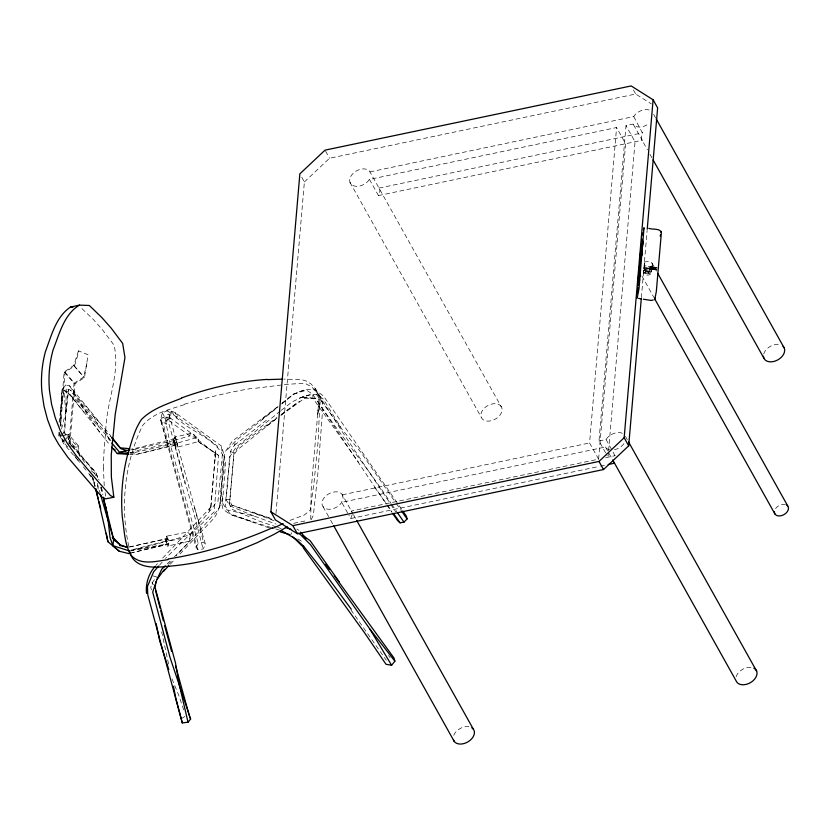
<?xml version="1.0" encoding="UTF-8"?>
<svg xmlns="http://www.w3.org/2000/svg" width="830" height="830" viewBox="0 0 830 830"><rect width="100%" height="100%" fill="white"/><g stroke="black" fill="none" stroke-linecap="round" stroke-linejoin="round"><path stroke-width="0.62" stroke-dasharray="4.15 3.11" d="M60.082 433.665L60.04 436.196L63.412 443.365L77.968 460.38M60.185 426.049L61.97 389.996L65.591 384.923L69.513 385.794L111.044 436.279M310.752 519.414L311.177 489.856L319.26 395.568L311.924 387.029L305.834 383.761L302.618 383.367L286.921 384.342L254.156 388.419M215.707 450.649L215.582 457.87L213.829 452.34L195.579 437.929L193.577 433.634L190.215 433.54L174.85 437.068L174.57 443.853L176.946 447.297L198.287 441.653L218.57 455.39L214.233 511.788L190.35 534.728L168.936 540.818L168.687 545.839L167.504 546.099L165.865 541.616L166.737 536.149L187.507 532.04L210.841 507.099L211.121 505.802L209.098 510.45L210.841 507.099L215.707 450.649L210.841 507.099M222.606 496.133L222.367 502.793L226.725 509.838L253.762 515.949L276.037 524.062M69.886 443.469L74.97 383.782L84.473 377.629L88.105 354.794L78.456 350.851L78.352 353.497L74.41 366.082L65.072 372.296L60.486 426.838M61.97 389.996L60.351 413.361L63.817 390.38L68.589 389.249L70.675 390.287L90.024 410.912M162.701 558.071L187.507 532.04L190.35 534.728L189.551 541.15L176.043 555.986M78.456 350.851L73.714 365.47L64.149 372.016L59.895 423.227M64.149 372.016L74.067 383.304L68.817 444.849M219.628 506.622L223.426 456.427C213.341 435.034 183.7 430.905 171.385 411.182L167.38 410.829L162.317 412.759L160.564 419.959L196.005 547.167L197.727 549.678L203.07 548.993L205.56 544.605L194.604 507.763L169.009 414.108L171.385 411.182L175.057 412.489L221.403 446.042L224.774 457.206L220.427 504.931L216.423 514.424L214.244 517.972L178.097 555.976M222.492 502.358L225.895 459.374M276.421 526.957L258.514 520.867L231.456 509.039L229.495 504.038L233.946 452.9L239.248 445.72L276.992 417.355M275.985 513.469L304.382 181.957L300.989 175.887M352.065 512.411L351.391 511.01L598.617 459.156L589.57 442.961L616.586 127.54L369.392 179.436A11.371 7.729 -29.2 0 1 353.331 185.713A11.371 7.729 -29.2 0 1 353.538 172.982A11.371 7.729 -29.2 0 1 369.526 171.125L501.766 407.644A11.371 7.729 -29.2 0 1 488.6 421.121A11.371 7.729 -29.2 0 1 484.056 408.422A11.371 7.729 -29.2 0 1 501.766 407.644M605.62 452.858L598.99 440.989L626.007 125.569L633.134 124.064L633.861 125.112A11.371 7.729 -29.2 0 0 648.51 123.867M598.617 459.156L625.633 143.735L616.586 127.54M608.473 452.028L608.037 457.185L606.222 453.948M608.587 450.742L635.054 141.754L626.007 125.569M641.383 297.617L647.13 230.491M644.35 267.789L644.132 270.341L651.602 271.483L651.82 268.93L651.156 271.732A3.797 2.532 4.9 0 1 649.195 273.485L648.012 273.693A3.797 2.532 4.9 0 1 645.699 273.34L644.692 272.79A3.797 2.532 4.9 0 1 643.675 270.59L644.35 267.789L657.184 269.75M644.526 265.756L644.744 263.203L643.976 267.136A3.787 2.532 4.9 0 0 647.12 270.186A3.787 2.532 4.9 0 0 651.446 268.277L652.214 264.355L651.332 269.709A3.797 2.532 4.9 0 1 649.371 271.452L648.178 271.669A3.797 2.532 4.9 0 1 645.875 271.306L644.869 270.767A3.797 2.532 4.9 0 1 643.852 268.557L644.526 265.756L656.426 267.634L651.965 267.104M645.553 272.323L645.667 270.891A1.774 1.183 4.9 0 1 646.902 270.009L648.417 270.238A1.774 1.183 4.9 0 1 649.164 271.431L649.039 272.852A1.774 1.183 4.9 0 1 646.186 273.454A1.774 1.183 4.9 0 1 646.663 271.452A1.774 1.183 4.9 0 1 649.039 272.852M649.454 267.976A1.774 1.183 4.9 0 1 646.601 268.578A1.774 1.183 4.9 0 1 647.078 266.575A1.774 1.183 4.9 0 1 649.454 267.976L649.33 269.397A1.774 1.183 4.9 0 1 648.095 270.29L646.58 270.061A1.774 1.183 4.9 0 1 645.844 268.868L645.968 267.436M657.173 269.843L650.004 269.605L650.357 266.897M253.762 515.949L230.169 505.968L226.154 499.847L230.439 451.437L234.475 445.222L235.896 440.637M229.495 504.038L233.904 454.985L237.193 450.005L276.805 418.227M96.176 476.098C87.119 460.619 73.299 448.304 64.699 432.648L65.923 411.504L68.589 389.249L63.9 432.513L64.833 435.906M217.937 501.694L222.399 454.259L221.403 446.042M59.044 432.015L58.671 435.781L64.512 441.985M59.106 422.532L60.777 408.931L61.15 426.475M105.773 430.334C106.396 401.772 120.537 373.562 114.104 345.207L102.681 330.07L93.375 319.519L80.552 307.308M190.35 534.728L189.551 541.15L167.504 546.099M650.004 269.605L650.471 267.011M176.946 447.297L177.433 443.708L176.603 439.703L174.85 437.068L174.57 443.853L195.579 437.929L198.287 441.653L218.57 455.39M169.621 417.189L162.888 417.179L160.564 419.959L166.425 424.358L166.01 420.893L170.202 418.517L171.385 411.182M130.04 452.724L135.134 452.381L135.736 449.082L174.466 440.408L174.881 438.697L176.842 441.934L176.998 444.154L176.24 445.005L134.844 454.809L129.833 454.446M66.608 439.112L66.971 437.202M651.955 266.824L650.471 266.596L650.201 267.768L650.098 268.962L651.612 269.19M190.215 433.54L189.748 435.875L176.603 439.703M74.067 383.304L83.685 377.007L87.524 360.386M352.242 514.517L350.748 518.522L348.932 515.285M61.545 428.986L65.923 411.504L66.203 389.758L65.591 384.923M644.132 269.833L643.561 272.022A3.787 2.532 4.9 0 0 646.705 275.062A3.787 2.532 4.9 0 0 651.031 273.163L651.602 270.974M369.423 179.384L378.47 195.569L379.933 191.118L379.601 189.053M311.271 519.59L313.387 515.191L317.797 474.096L322.974 404.905L321.086 398.244L315.545 388.782L310.96 383.927L306.726 381.188L302.079 379.767L283.995 379.082M220.427 504.931L217.979 509.931L189.603 541.741L174.29 556.857M290.697 534.8L291.735 532.725M196.005 547.167L198.266 543.536L203.485 542.104L205.56 544.605M215.229 503.644L212.127 508.313L189.344 535.028L165.512 558.362M369.973 171.893L633.747 116.563L635.075 114.758A11.371 7.729 -29.2 0 1 642.462 110.172L645.221 109.653A11.371 7.729 -29.2 0 1 650.087 110.38M633.747 116.563L642.513 133.132A11.371 7.729 -29.2 0 0 641.756 139.648L647.421 149.784M598.99 440.989L606.056 439.506L607.601 437.493A11.371 7.729 -29.2 0 1 622.625 433.405M614.989 455.846L612.685 451.385M155.947 565.438L157.399 563.653M159.568 565.095L162.109 562.211M168.449 564.327L171.831 560.624M227.534 449.58L236.104 440.46L277.874 407.281M170.275 564.182L173.75 560.53M167.079 563.975L169.776 561.308M61.586 434.723L63.9 432.513L64.699 432.648L62.105 430.832M304.382 181.957L329.541 158.25L635.687 94.029L651.363 103.916M167.515 414.346L169.009 414.108L169.662 417.604L166.01 420.893L169.009 424.203L193.556 512.089L203.07 548.993M65.238 438.717L62.624 440.979L69.813 449.507M281.744 404.013L293.363 394.198L304.569 389.789L314.186 389.125L323.596 396.107L398.452 504.692M269.294 527.973L229.952 514.361L223.031 509.205L220.531 498.82L224.214 456.282L225.667 451.198L232.338 441.104L278.206 406.306M282.252 403.079L293.363 394.198L306.592 390.142L312.754 394.354L386.189 504.007M262.052 419.223L277.894 406.71M281.858 403.588L293.737 394.209L304.569 389.789M234.475 445.222L267.322 419.492M280.333 411.058L236.208 447.09L229.682 456.791L225.221 506.03L229.786 513.614L253.42 522.309M281.329 410.279L292.347 401.72L302.535 396.979L312.754 394.354L313.045 398.525L358.467 462.206M280.882 415.093L298.178 401.782M266.627 426.06L276.961 418.382M281.09 415.311L304.548 398.276L315.794 398.618C339.615 434.474 367.524 467.404 391.086 503.468M281.121 414.471L299.671 401.502M182.195 718.24L184.851 716.456M129.781 546.939L166.031 539.043L166.934 538.514L166.737 536.149L168.936 540.818M290.033 520.389L304.402 514.963L310.202 510.191L314.062 482.189L318.118 441.446L320.007 398.711L315.545 388.782M299.36 398.099L310.576 394.323L316.583 394.52L323.244 399.043L341.877 429.141L360.998 452.443L395.588 502.565M293.675 523.294L305.191 520.95M184.136 404.729L166.208 410.394C157.389 413.589 148.684 418.113 142.646 425.489C124.365 462.901 120.008 506.715 128.992 547.333M130.051 452.973L139.284 450.14L176.842 441.934M130.974 550.736L166.052 541.544L166.031 539.043M176.998 444.154L137.624 454.052L127.737 453.678M174.881 438.697L136.411 448.138L131.96 448.511M65.477 440.294L62.624 440.979L62.157 437.4M129.107 547.001L166.934 538.514L168.459 543.847L167.131 544.584L132.271 552.655L168.459 543.847L130.86 550.134L168.034 540.506L166.737 536.149L165.865 541.616L181.22 538.535L180.235 542.322L183.814 542.903M135.134 452.381L175.192 443.479L176.24 445.005M379.03 188.078L642.793 132.758M378.47 195.569L642.192 140.26L633.134 124.064M342.344 494.815L589.57 442.961M609.988 449.86A11.371 7.729 -29.2 0 1 606.056 447.899L605.485 447.007L341.701 502.326L348.33 514.206M605.682 457.672L615.103 455.701M350.748 518.522L599.312 466.387M600.578 466.118L604.385 465.319M129.719 551.068L167.131 544.584L166.052 541.544M614.48 449.663L615.321 449.518A11.371 7.729 -29.2 0 0 624.461 442.898M130.632 449.87L135.736 449.082M226.154 499.847L229.889 499.318L231.456 504.982L274.004 520.69M657.339 267.966L650.16 267.727M72.988 447.173L77.626 446.997L79.244 456.697M61.254 435.688L67.707 435.47L77.626 446.997M70.156 446.135L78.559 446.032L79.358 456.718M64.782 434.453L68.568 434.432L78.559 446.032M302.535 396.979L315.794 398.618L302.535 396.979L304.548 398.276M650.347 266.99L656.333 267.914M651.913 267.623L656.426 268.266M651.726 267.82L657.184 268.837M656.312 269.034L650.357 267.924M651.623 268.515L656.115 269.2M651.581 269.034L657.08 270.03M650.45 266.721L651.934 266.949M170.202 418.517L162.888 417.179L168.687 420.426L189.748 435.875L198.36 438.354L198.287 441.653L198.36 438.354L169.662 417.604M153.011 575.896L156.631 576.975L152.149 582.681L150.759 587.422L151.444 589.902M271.016 527.527L229.952 514.361M275.736 528.959L279.274 530.028M65.84 411.794L63.817 390.38L67.749 391.656L110.079 445.285M231.456 504.982L272.613 518.957M277.614 527.372L281.204 528.586M254.239 512.93L274.471 520.161M230.439 451.437L233.946 452.9M63.817 390.38C82.004 402.799 94.288 422.117 110.712 436.736M296.85 529.073L298.925 530.297M297.846 539.012L300.906 540.828L302.411 542.872M167.38 410.829L198.235 431.268L217.149 446.011L218.352 449.424M91.155 470.631L94.931 473.992M69.513 385.794L81.018 403.515L101.509 424.514M81.018 403.515C89.038 417.666 100.886 428.602 111.178 440.896M89.588 474.355L92.026 476.949M71.536 445.617L95.668 472.28L99.071 480.114M69.097 442.961L71.588 445.71M72.418 446.633L95.668 472.28L98.677 479.906M59.739 434.474L61.347 436.269M74.41 366.082L84.473 377.629M73.714 365.47L83.685 377.007M65.072 372.296L74.97 383.782M91.082 475.818L92.721 477.748L95.149 486.007M83.415 466.948L88.011 472.55M68.133 392.798L83.882 412.116M314.186 389.125L318.066 393.918L341.867 431.133L390.027 503.229M99.766 432.42L70.675 390.287M64.553 442.214L60.04 436.196L58.909 431.206M74.327 455.255L76.578 458.264M77.325 459.27L79.576 462.279M316.583 394.52L341.877 429.141M388.565 655.534L390.048 657.599M374.704 487.335L386.645 504.038M387.392 505.076L391.874 511.342M350.924 609.915L386.282 660.244M396.304 503.592L401.346 510.761M641.756 139.648L642.192 140.26M399.178 505.74L402.073 509.931M391.802 504.505L396.813 511.768M386.905 505.055L391.936 512.349M78.238 453.045L86.455 465.174M390.733 504.318L395.64 511.913M88.779 473.484L94.298 482.22M153.332 584.6L152.149 582.681L153.197 584.974M160.564 419.959L163.365 424.555L170.461 452.62L197.727 549.678M653.646 114.364L655.534 117.746M633.425 89.982L635.687 94.029M649.942 154.287L651.83 157.669M652.058 263.172L656.478 271.078M641.86 275.892L653.864 297.348M625.426 436.352L627.314 439.744M606.056 439.506L612.084 450.306M605.485 447.007L608.504 452.402M609.106 453.481L612.115 458.876M349.97 182.361L481.182 417.137M325.588 151.164L329.541 158.25M342.136 494.4L343.195 498.332L341.41 502.845A11.371 7.729 -29.2 0 1 325.236 508.448A11.371 7.729 -29.2 0 1 326.335 495.51A11.371 7.729 -29.2 0 1 342.136 494.4L352.864 513.594M353.497 514.714L356.018 519.238M323.057 506.694L329.998 519.113M330.631 520.244L333.152 524.757M162.317 412.759L164.88 417.48L170.461 445.471L198.266 543.536M104.684 430.511L110.224 441.166M93.686 416.1L98.729 427.025M107.464 435.989L110.017 441.716M171.997 678.878L178.813 695.467L183.7 709.868M97.266 483.351L100.088 493.062M161.238 421.547L168.625 448.179M173.283 439.516L184.82 483.434M100.586 487.137L102.484 494.358M94.973 486.453L92.721 477.748L94.817 486.432M194.604 507.763L203.485 542.104M174.466 440.408L175.192 443.479M168.583 664.01L161.674 631.9M101.343 487.096L102.962 494.338M67.707 435.47L69.004 441.57M101.291 487.22L102.567 493.477M68.568 434.432L70.457 444.123M97.494 485.446L98.158 489.15M105.12 492.667L105.649 496.143M104.227 485.726L103.428 468.255M184.198 404.272A266.139 107.215 -21.8 0 1 254.437 387.973M103.511 468.079A196.171 40.566 -74.8 0 1 105.877 430.158M736.117 676.709A11.371 7.729 -29.2 0 1 751.617 667.465M763.714 353.995A11.371 7.729 -29.2 0 1 773.674 344.948L776.434 344.429A11.371 7.729 -29.2 0 1 779.038 344.492M453.761 735.287A11.371 7.729 -29.2 0 1 469.739 726.893M649.164 271.431A1.774 1.183 4.9 0 1 647.919 272.323L646.414 272.084A1.774 1.183 4.9 0 1 645.667 270.891M649.33 269.397A1.774 1.183 4.9 0 0 648.593 268.214L647.182 267.966A1.774 1.183 4.9 0 0 645.844 268.868M644.339 262.207A7.584 5.156 -29.2 0 1 652.764 265.787A7.584 5.156 -29.2 0 1 643.406 273.091M775.562 508.603A7.584 5.156 -29.2 0 1 785.388 504.526M319.26 395.568L317.568 415.508L321.086 398.244L319.26 395.568M177.35 415.612L176.645 418.33L175.057 412.489L177.35 415.612"/><path stroke-width="1.25" d="M642.835 241.001L642.358 247.299L642.835 242.329M639.318 272.593L638.322 285.095L638.747 283.964M640.708 259.676L642.399 240.244L640.916 247.579L639.951 260.319L642.399 241.955L641.569 246.303M638.363 283.549L638.55 284.835M640.521 258.389L640.521 259.946L640.812 259.334M654.766 298.012L654.766 299.703L656.333 291.413L661.323 233.209C661.344 227.856 651.716 229.858 648.77 228.312M639.588 270.238L640.096 267.737L639.411 271.462M641.268 298.904L628.684 445.824L603.524 469.541L297.379 533.752L275.436 519.912L270.912 511.82L299.858 173.864L325.018 150.147L631.163 85.936L653.106 99.776L657.63 107.869L647.234 229.204M628.684 445.824L624.16 437.732L653.106 99.776M637.357 293.561L637.897 287.232M638.218 283.435L638.654 278.372M638.872 275.84L639.525 268.256M639.847 264.459L640.387 258.13M640.718 254.333L641.144 249.27M641.58 244.207L642.015 239.154M640.303 271.213L639.878 276.193L640.355 271.223M641.507 255.619L641.974 252.279M641.3 255.682L641.798 251.947M641.88 253.285L641.735 254.426M103.439 497.979L113.637 539.459L112.901 545.652L119.167 551.182L128.536 553.527L131.026 552.946M639.266 272.603L639.463 271.452M642.015 251.117L641.434 254.852M639.048 282.159L639.225 280.872M642.451 235.056L642.773 232.919M155.957 581.654L155.106 587.495L175.472 662.88L179.405 685.3L188.026 722.235L182.289 722.889L147.761 594.82L147.45 586.509L153.612 571.828L158.717 566.06M639.577 279.586L638.944 283.051M640.324 270.248L639.256 274.855L640.189 267.53M639.484 280.011L639.069 282.449M640.262 269.781L639.795 274.958L640.335 273.112M660.213 236.145L660.421 234.911M639.038 282.864L639.401 280.789L639.152 281.961M639.785 269.055L639.992 267.976M641.87 255.277L642.005 254.571M643.312 230.003L644.018 227.7L638.986 288.84L637.181 298.178L637.067 297.41M641.943 243.896L642.524 241.229M641.175 256.076L640.791 257.02L641.953 248.844M639.588 276.442L638.426 284.617L638.685 284.13M661.012 232.151L661.323 231.518M165.274 565.759L161.674 569.318L156.963 579.506L152.689 592.101L169.994 657.329L190.62 719.029L188.026 722.235M642.607 241.136L642.254 242.578M164.703 569.359L163.323 571.476L168.542 566.008M156.963 579.506L163.749 570.283M281.64 530.733L296.154 539.241L303.635 546.244L303.116 547.592L363.924 631.9L386.002 664.259L391.604 665.255L394.893 661.168L394.011 658.055L334.231 575.595M155.21 566.33C148.622 573.447 145.478 583.864 146.516 593.377M392.652 513.386L397.674 520.68L400.091 522.817L403.982 522.143L407.094 518.957L406.42 516.229L402.799 510.979M270.912 511.82L292.855 525.649L599.001 461.439L624.16 437.732M70.425 307.11C55.849 316.801 51.315 336.098 45.432 351.609A208.071 155.013 6.9 0 0 41.936 392.258L43.959 405.953L47.507 419.534L53.41 435.117L58.629 444.226L67.718 457.154L102.215 497.326L105.763 498.809L113.845 497.243L111.365 477.146L111.241 455.058L115.235 414.191L124.967 357.626L122.664 343.423L111.303 328.265L101.986 317.703L89.339 305.482L79.462 305.129L70.425 307.11L72.957 307.162M79.462 305.129C63.983 314.259 59.252 334.262 53.068 349.97A201.721 150.386 5.6 0 0 49.499 390.691L51.605 404.376L55.309 417.926L60.528 431.227L67.344 443.355L76.194 455.701L98.646 482.168L110.515 495.593L113.845 497.243M287.284 526.77L274.087 534.344L257.165 542.696L239.88 549.885M272.738 528.388L283.113 523.585M181.563 398.234C167.587 403.888 152.492 408.422 141.556 419.378C134.045 430.158 131.306 443.345 127.353 455.67C122.29 475.704 120.641 496.506 122.311 517.09C124.376 529.924 124.251 543.837 131.078 555.301C140.747 565.79 155.781 561.256 167.951 559.648M128.536 553.527L131.036 552.925M608.193 464.52L614.532 463.192L614.013 462.393M653.283 299.993L651.166 300.429L643.406 299.236M129.356 450.057L119.562 452.194L111.78 443.002M128.764 452.807L117.3 453.554L111.687 447.121M168.884 566.112C155.272 568.073 134.512 568.955 129.791 552.251M267.291 379.621L282.708 379.123M128.577 454.363L117.3 453.554L126.803 450.451L120.838 448.698L111.843 437.265M129.729 448.698L120.049 447.827L111.573 437.628M638.612 298.395L641.59 298.925M119.655 545.476L127.841 547.281M280.281 531.885L289.535 534.479M129.719 551.068L112.901 545.652L110.037 537.664L108.191 520.97L103.335 497.222M285.375 527.403L291.185 529.405M112.299 537.332L113.637 539.459L119.956 544.708L127.281 547.489M297.939 533.067L300.18 534.364L310.534 544.719L369.889 629.088L394.893 661.168M302.66 535.402L310.14 540.703L339.273 581.882M113.088 448.584L115.163 449.912M95.709 488.538L107.921 541.72L119.167 551.182M292.409 536.46L302.286 546.14L303.635 546.244L321.469 568.768L351.277 609.272M112.61 536.937L119.956 544.708M300.585 532.123L306.291 538.732M325.692 564.276L329.583 569.38M112.475 537.217L115.474 541.222M393.368 513.428L400.091 522.817M402.062 511.778L407.094 518.957M397.529 512.805L403.982 522.143M369.889 629.088L391.604 665.255M656.167 118.877L784.226 348.009M653.096 159.92L763.922 358.228M657.744 273.34L787.795 506.041M654.486 298.478L775.075 514.237M628.58 441.996L756.638 671.128M612.727 459.955L736.179 680.974A11.371 7.729 -29.2 0 0 743.773 684.76L746.533 684.304A11.371 7.729 -29.2 0 0 756.701 675.402L757.033 673.161A11.371 7.729 -29.2 0 0 753.837 668.181M599.001 461.439L603.524 469.541M356.651 520.358L473.349 729.176M333.785 525.888L454.269 741.481M292.855 525.649L297.379 533.752M189.738 716.767L190.62 719.029M168.812 669.582L159.692 640.781L156.144 623.569M113.637 539.459L100.44 494.275M189.302 715.636L175.649 666.106M164.599 625.716L171.644 651.488M95.626 488.932L98.199 498.882M98.843 501.372L100.783 508.832M155.625 590.794L160.117 608.255M160.761 610.755L163.323 620.726M182.289 722.889L175.867 698.611L173.449 686.275M106.271 533.285L107.921 541.72M105.669 506.404L107.049 513.926M272.582 527.745A280.945 160.481 -28.5 0 1 168.189 558.953M239.912 550.041A266.139 228.426 -48.4 0 1 168.874 566.247M181.521 397.975A281.069 209.212 -37.7 0 1 267.343 379.393M783.064 346.349A11.371 7.729 -29.2 0 1 784.682 350.021L784.423 352.242A11.371 7.729 -29.2 0 1 773.083 361.621A11.371 7.729 -29.2 0 1 763.455 356.215M471.814 727.775A11.371 7.729 -29.2 0 1 468.483 741.532A11.371 7.729 -29.2 0 1 453.388 739.665M639.339 271.369A7.584 5.156 -29.2 0 1 638.996 267.239M786.767 505.107A7.584 5.156 -29.2 0 1 783.696 514.776A7.584 5.156 -29.2 0 1 774.369 511.622M637.741 284.617L637.793 285.479L639.287 278.143L640.241 265.403L638.913 271.483L637.741 284.617"/></g></svg>
